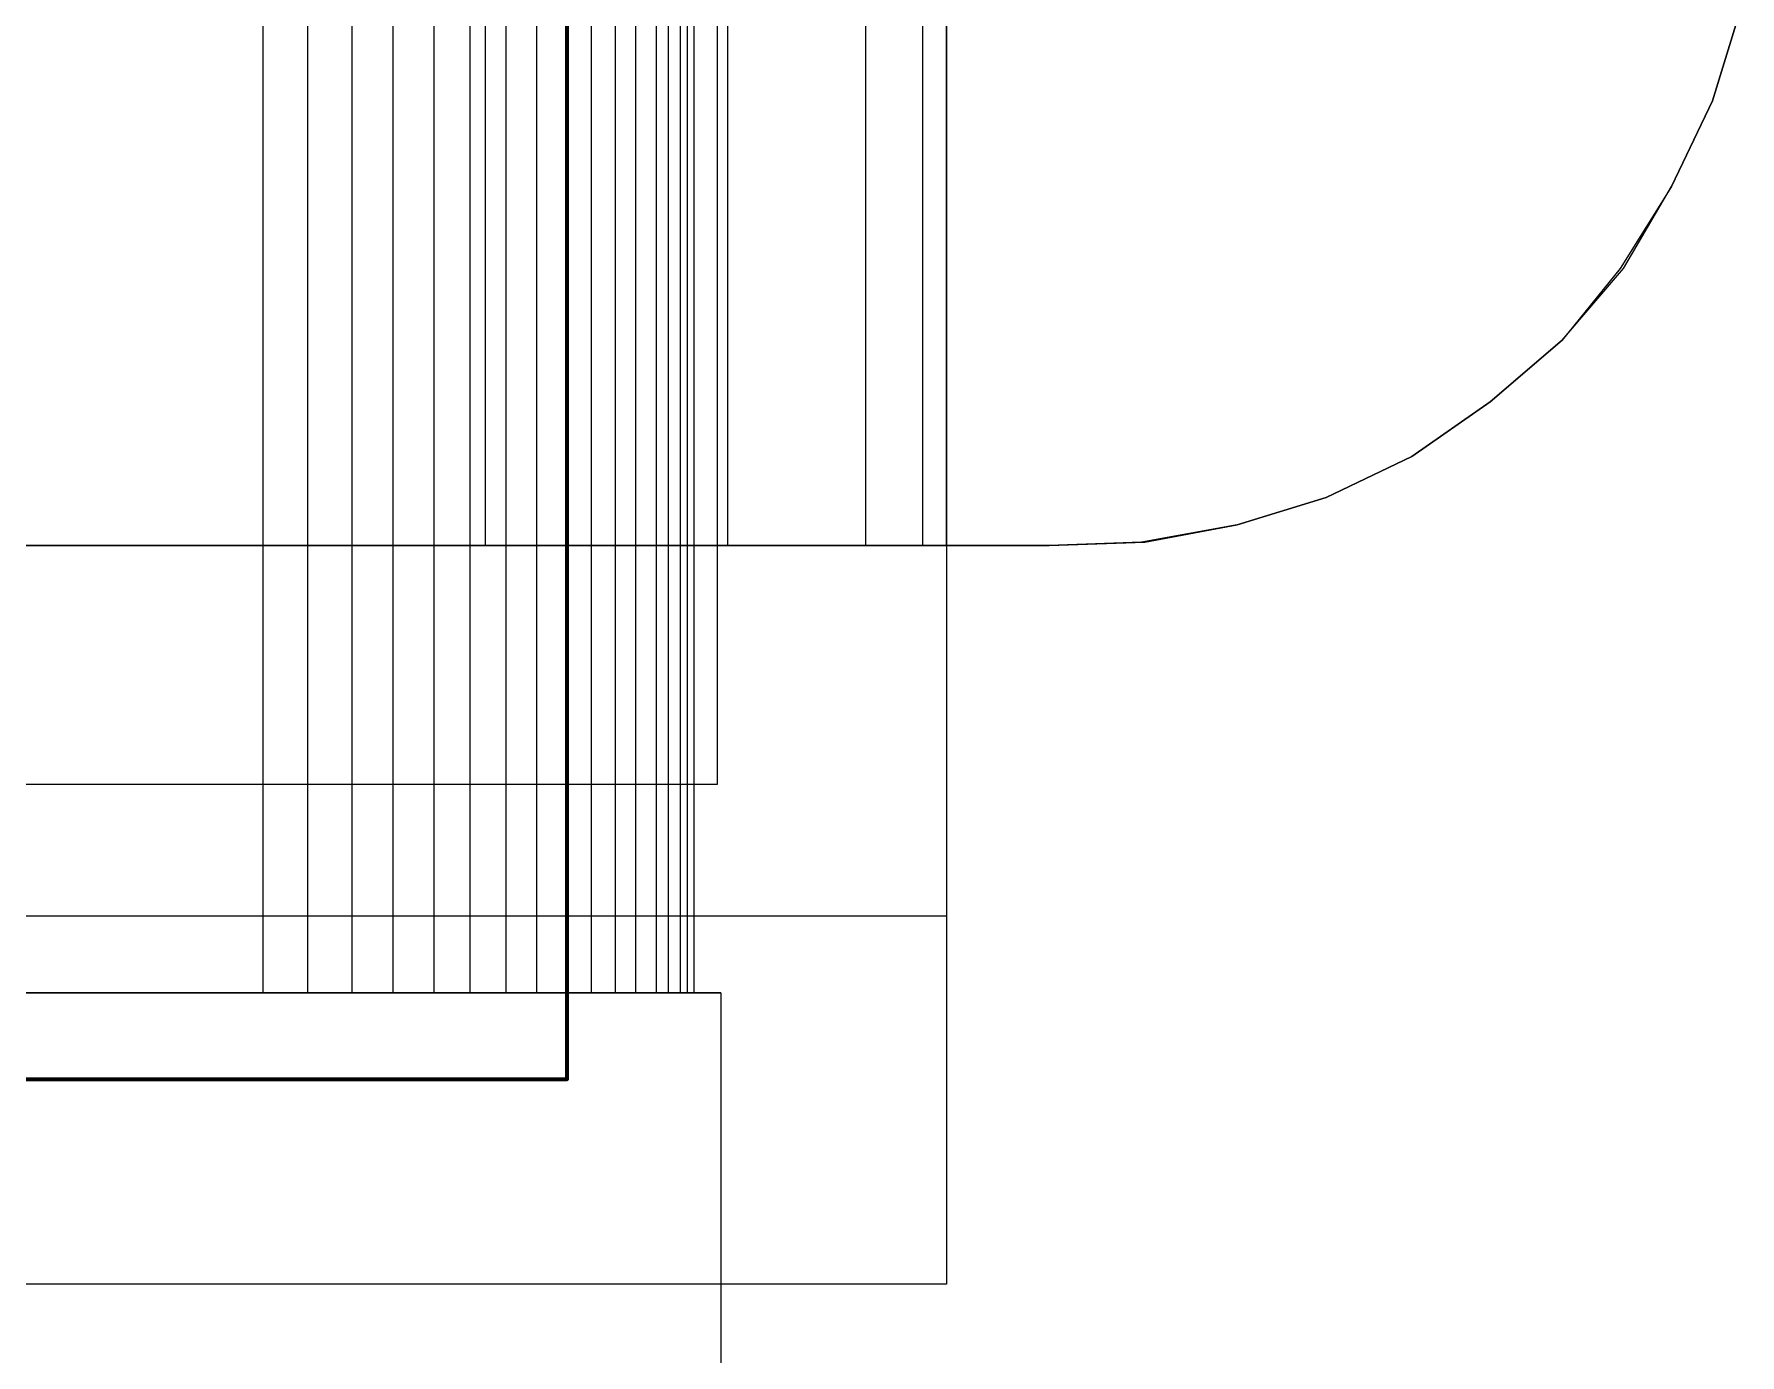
# Model space of a CAD drawing. Header units: millimetres. Extents: x -12.4 to 12.4, y -25.7 to 17.9.
# Drawn here: x 1.77 to 12.33, y -9.19 to -1.02 of the extents above; entities that cross this region are included whole.
import ezdxf

# ---------------------------------------------------------------- set-up
doc = ezdxf.new("R2010")
doc.units = ezdxf.units.MM
doc.layers.add('Default', color=7, linetype='Continuous', true_color=0x000000)

msp = doc.modelspace()

# ---------------------------------------------------------------- linework, layer by layer
at = {"layer": 'Default'}
for points in [[(3.189, -6.948), (3.189, 8.352)], [(3.189, -6.948), (3.189, 8.352)], [(3.464, -6.948), (3.464, 8.352)], [(3.464, -6.948), (3.464, 8.352)], [(3.739, -6.948), (3.739, 8.352)], [(3.739, -6.948), (3.739, 8.352)], [(3.993, -6.948), (3.993, 8.352)], [(3.993, -6.948), (3.993, 8.352)], [(4.247, -6.948), (4.247, 8.352)], [(4.247, -6.948), (4.247, 8.352)], [(4.469, -6.948), (4.469, 8.352)], [(4.469, -6.948), (4.469, 8.352)], [(4.692, -6.948), (4.692, 8.352)], [(4.692, -6.948), (4.692, 8.352)], [(4.882, -6.948), (4.882, 8.352)], [(4.882, -6.948), (4.882, 8.352)], [(5.073, -6.948), (5.073, 8.352)], [(5.073, -6.948), (5.073, 8.352)], [(5.221, -6.948), (5.221, 8.352)], [(5.221, -6.948), (5.221, 8.352)], [(5.369, -6.948), (5.369, 8.352)], [(5.369, -6.948), (5.369, 8.352)], [(5.496, -6.948), (5.496, 8.352)], [(5.496, -6.948), (5.496, 8.352)], [(5.623, -6.948), (5.623, 8.352)], [(5.623, -6.948), (5.623, 8.352)], [(5.697, -6.948), (5.697, 8.352)], [(5.697, -6.948), (5.697, 8.352)], [(5.771, -6.948), (5.771, 8.352)], [(5.771, -6.948), (5.771, 8.352)], [(5.814, -6.948), (5.814, 8.352)], [(5.814, -6.948), (5.814, 8.352)], [(5.856, -6.948), (5.856, 8.352)], [(5.856, -6.948), (5.856, 8.352)], [(5.856, -6.948), (5.856, 8.352)], [(4.564, -4.18), (4.564, 6.601)], [(5.624, -4.18), (5.624, 6.601)], [(6.064, -4.18), (6.064, 6.601)], [(6.064, -4.18), (6.064, 6.601)], [(6.919, -4.18), (6.919, 6.601)], [(7.272, -4.18), (7.272, 6.601)], [(7.419, -4.18), (7.419, 6.601)], [(7.419, -4.18), (7.419, 4.307), (7.419, 6.601)], [(6.064, -4.18), (6.064, 4.307)], [(7.419, -4.18), (7.419, 4.307)], [(12.33, -0.878), (12.16, -1.429), (11.906, -1.958), (11.589, -2.466), (11.229, -2.91), (10.784, -3.291), (10.298, -3.63), (9.768, -3.884), (9.218, -4.053), (8.625, -4.159), (8.054, -4.18), (7.419, -4.18), (-7.355, -4.18)], [(12.16, -1.429), (12.33, -0.878)], [(12.16, -1.429), (12.33, -0.878)], [(12.16, -1.429), (12.33, -0.878)], [(12.33, -0.878), (12.16, -1.429)], [(12.33, -0.878), (12.16, -1.429)], [(12.33, -0.878), (12.16, -1.429)], [(11.906, -1.958), (12.16, -1.429)], [(11.906, -1.958), (12.16, -1.429)], [(11.906, -1.958), (12.16, -1.429)], [(12.16, -1.429), (11.906, -1.958)], [(12.16, -1.429), (11.906, -1.958)], [(12.16, -1.429), (11.906, -1.958)], [(11.906, -1.958), (11.589, -2.466)], [(11.906, -1.958), (11.589, -2.466)], [(11.906, -1.958), (11.589, -2.466)], [(11.61, -2.466), (11.906, -1.958)], [(11.61, -2.466), (11.906, -1.958)], [(11.61, -2.466), (11.906, -1.958)], [(11.229, -2.91), (11.61, -2.466)], [(11.229, -2.91), (11.61, -2.466)], [(11.229, -2.91), (11.61, -2.466)], [(11.589, -2.466), (11.229, -2.91)], [(11.589, -2.466), (11.229, -2.91)], [(11.589, -2.466), (11.229, -2.91)], [(10.784, -3.291), (11.229, -2.91)], [(10.784, -3.291), (11.229, -2.91)], [(10.784, -3.291), (11.229, -2.91)], [(11.229, -2.91), (10.784, -3.291)], [(11.229, -2.91), (10.784, -3.291)], [(11.229, -2.91), (10.784, -3.291)], [(10.298, -3.63), (10.784, -3.291)], [(10.298, -3.63), (10.784, -3.291)], [(10.298, -3.63), (10.784, -3.291)], [(10.784, -3.291), (10.298, -3.63)], [(10.784, -3.291), (10.298, -3.63)], [(10.784, -3.291), (10.298, -3.63)], [(9.768, -3.884), (10.298, -3.63)], [(9.768, -3.884), (10.298, -3.63)], [(9.768, -3.884), (10.298, -3.63)], [(10.298, -3.63), (9.768, -3.884)], [(10.298, -3.63), (9.768, -3.884)], [(10.298, -3.63), (9.768, -3.884)], [(9.218, -4.053), (9.768, -3.884)], [(9.218, -4.053), (9.768, -3.884)], [(9.218, -4.053), (9.768, -3.884)], [(9.768, -3.884), (9.218, -4.053)], [(9.768, -3.884), (9.218, -4.053)], [(9.768, -3.884), (9.218, -4.053)], [(9.218, -4.053), (8.625, -4.159)], [(9.218, -4.053), (8.625, -4.159)], [(9.218, -4.053), (8.625, -4.159)], [(8.647, -4.159), (9.218, -4.053)], [(8.647, -4.159), (9.218, -4.053)], [(8.647, -4.159), (9.218, -4.053)], [(-6.855, -4.18), (6.919, -4.18)], [(-4.436, -4.18), (4.564, -4.18)], [(6.064, -4.18), (7.419, -4.18)], [(6.064, -4.18), (7.419, -4.18)], [(6.064, -4.18), (7.419, -4.18)], [(6.064, -4.18), (7.419, -4.18), (8.054, -4.18)], [(7.419, -4.18), (8.054, -4.18)], [(7.419, -4.18), (8.054, -4.18)], [(8.054, -4.18), (7.419, -4.18)], [(8.054, -4.18), (7.419, -4.18)], [(7.419, -4.18), (7.419, -8.752)], [(7.419, -4.18), (7.419, -8.752)], [(8.054, -4.18), (7.419, -4.18)], [(7.419, -4.18), (7.419, -8.752)], [(8.054, -4.18), (8.647, -4.159)], [(8.054, -4.18), (8.647, -4.159)], [(8.054, -4.18), (8.647, -4.159)], [(8.625, -4.159), (8.054, -4.18)], [(8.625, -4.159), (8.054, -4.18)], [(8.625, -4.159), (8.054, -4.18)], [(-5.978, -6.948), (6.022, -6.948)], [(6.022, -6.948), (-5.978, -6.948)], [(-5.978, -6.948), (6.022, -6.948)], [(5.856, -6.948), (-5.807, -6.948)], [(-3.14, -6.948), (3.189, -6.948)], [(3.189, -6.948), (-3.14, -6.948)], [(6.022, -6.948), (6.022, -15.948)], [(6.022, -6.948), (6.022, -15.948)], [(6.022, -6.948), (6.022, -15.948)], [(7.419, -8.752), (-7.355, -8.752)], [(7.419, -8.752), (-7.355, -8.752)], [(7.419, -8.752), (-7.355, -8.752)]]:
    msp.add_lwpolyline(points, dxfattribs=at)
at = {"layer": 'Default', "color": 178, "lineweight": 211, "true_color": 0x000000}
msp.add_lwpolyline([(5.069, 7.482), (-5.069, 7.482), (-5.069, -7.482), (5.069, -7.482)], close=True, dxfattribs=at)
at = {"layer": 'Default'}
for points in [[(-6, -5.658), (6, -5.658), (6, 5), (-6, 5)], [(7.419, -4.18), (7.419, -6.474), (-7.355, -6.474), (-7.355, -4.18), (-7.355, 4.307), (7.419, 4.307)]]:
    msp.add_lwpolyline(points, close=True, dxfattribs=at)
at = {"layer": 'Default', "extrusion": (1, 0, 0)}
for points in [[(-1.154, 0), (-1.154, 3)], [(-1.154, 0), (-1.154, -1.6)], [(-1.429, 0), (-1.429, 3)], [(-1.429, 0), (-1.429, -1.6)], [(-1.693, 0), (-1.693, 3)], [(-1.693, 0), (-1.693, -1.6)], [(-1.958, 0), (-1.958, 3)], [(-1.958, 0), (-1.958, -1.6)], [(-2.212, 0), (-2.212, -1.6)], [(-2.212, 0), (-2.212, 3)], [(-2.466, 0), (-2.466, -1.6)], [(-2.466, 0), (-2.466, 3)], [(-2.688, 0), (-2.688, -1.6)], [(-2.688, 0), (-2.688, 3)], [(-2.91, 0), (-2.91, 3)], [(-2.91, 0), (-2.91, -1.6)], [(-3.101, 0), (-3.101, 3)], [(-3.101, 0), (-3.101, -1.6)], [(-3.291, 0), (-3.291, 3)], [(-3.291, 0), (-3.291, -1.6)], [(-3.461, 0), (-3.461, 3)], [(-3.461, 0), (-3.461, -1.6)], [(-3.63, 0), (-3.63, 3)], [(-3.63, 0), (-3.63, -1.6)], [(-3.757, 0), (-3.757, 3)], [(-3.757, 0), (-3.757, -1.6)], [(-3.884, 0), (-3.884, 3)], [(-3.884, 0), (-3.884, -1.6)], [(-3.969, 0), (-3.969, 3)], [(-3.969, 0), (-3.969, -1.6)], [(-4.106, 0), (-4.106, -1.6)], [(-4.106, 0), (-4.106, 3)], [(-4.053, 0), (-4.053, 3)], [(-4.053, 0), (-4.053, -1.6)], [(-4.18, 8.6), (-4.18, 3)], [(-4.18, 3), (-4.18, 0)], [(-4.18, 3), (-4.18, 11.5)], [(-4.18, 0), (-4.18, 3)], [(-4.18, 0), (-4.18, -1.6)], [(-4.18, 0), (-4.18, -1.6)], [(-4.18, 0), (-4.18, 3)], [(-4.18, 0), (-4.18, -1.6)], [(-4.17, 0), (-4.17, -1.6)], [(-4.17, 0), (-4.17, 3)], [(-4.159, 0), (-4.159, -1.6)], [(-4.159, 0), (-4.159, 3)], [(-6.466, 0), (-6.466, -1.6)], [(-6.948, 5.442), (-6.948, 4.744)], [(-6.948, 0.087), (-6.948, 10.087)], [(-8.752, 0), (-8.752, -1.6)]]:
    msp.add_lwpolyline(points, dxfattribs=at)
at = {"layer": 'Default', "extrusion": (-2.71605e-14, 1, -2.71605e-14)}
msp.add_lwpolyline([(-4.563, 10.1), (-4.597, 10.1), (-4.63, 10.099), (-4.664, 10.097), (-4.698, 10.094), (-4.733, 10.09), (-4.767, 10.086), (-4.802, 10.081), (-4.836, 10.075), (-4.871, 10.068), (-4.906, 10.06), (-4.941, 10.052), (-4.976, 10.042), (-5.011, 10.032), (-5.046, 10.02), (-5.081, 10.008), (-5.116, 9.995), (-5.15, 9.981), (-5.185, 9.965), (-5.219, 9.949), (-5.252, 9.932), (-5.286, 9.915), (-5.319, 9.896), (-5.352, 9.876), (-5.384, 9.855), (-5.416, 9.834), (-5.448, 9.812), (-5.479, 9.789), (-5.509, 9.765), (-5.539, 9.74), (-5.568, 9.714), (-5.596, 9.688), (-5.624, 9.661), (-5.651, 9.633), (-5.678, 9.604), (-5.703, 9.575), (-5.728, 9.545), (-5.752, 9.515), (-5.775, 9.484), (-5.798, 9.453), (-5.819, 9.421), (-5.84, 9.388), (-5.859, 9.356), (-5.878, 9.322), (-5.896, 9.289), (-5.913, 9.255), (-5.929, 9.221), (-5.944, 9.187), (-5.958, 9.152), (-5.971, 9.117), (-5.984, 9.083), (-5.995, 9.048), (-6.006, 9.013), (-6.015, 8.978), (-6.024, 8.943), (-6.032, 8.908), (-6.038, 8.873), (-6.044, 8.838), (-6.05, 8.804), (-6.054, 8.769), (-6.057, 8.735), (-6.06, 8.701), (-6.062, 8.667), (-6.063, 8.633), (-6.063, 8.6)], dxfattribs=at)
at = {"layer": 'Default', "extrusion": (-1.58675e-13, 1, -1.58675e-13)}
msp.add_lwpolyline([(-7.419, 11.5), (-7.419, 11.511), (-7.418, 11.522), (-7.418, 11.534), (-7.417, 11.545), (-7.416, 11.556), (-7.414, 11.568), (-7.413, 11.579), (-7.411, 11.591), (-7.408, 11.603), (-7.406, 11.614), (-7.403, 11.626), (-7.4, 11.638), (-7.396, 11.649), (-7.392, 11.661), (-7.388, 11.672), (-7.384, 11.684), (-7.379, 11.696), (-7.374, 11.707), (-7.369, 11.718), (-7.363, 11.73), (-7.357, 11.741), (-7.351, 11.752), (-7.344, 11.763), (-7.337, 11.774), (-7.33, 11.784), (-7.323, 11.795), (-7.315, 11.805), (-7.307, 11.815), (-7.299, 11.825), (-7.29, 11.835), (-7.282, 11.844), (-7.272, 11.854), (-7.263, 11.863), (-7.254, 11.871), (-7.244, 11.88), (-7.234, 11.888), (-7.224, 11.896), (-7.214, 11.904), (-7.203, 11.911), (-7.193, 11.918), (-7.182, 11.925), (-7.171, 11.932), (-7.16, 11.938), (-7.149, 11.944), (-7.137, 11.95), (-7.126, 11.955), (-7.114, 11.96), (-7.103, 11.965), (-7.091, 11.969), (-7.08, 11.973), (-7.068, 11.977), (-7.056, 11.981), (-7.045, 11.984), (-7.033, 11.987), (-7.022, 11.989), (-7.01, 11.992), (-6.998, 11.994), (-6.987, 11.995), (-6.975, 11.997), (-6.964, 11.998), (-6.952, 11.999), (-6.941, 12), (-6.93, 12), (-6.919, 12)], dxfattribs=at)
at = {"layer": 'Default', "extrusion": (0, 1, 0)}
msp.add_lwpolyline([(5.978, 10.087), (5.978, 0.087), (-6.022, 0.087), (-6.022, 10.087)], close=True, dxfattribs=at)
at = {"layer": 'Default', "color": 178, "lineweight": 211, "true_color": 0x000000, "extrusion": (0, 1, 0)}
msp.add_lwpolyline([(3.14, 10.162), (3.711, 9.739), (4.198, 9.231), (4.643, 8.702), (5.024, 8.109), (5.341, 7.474), (5.574, 6.818), (5.722, 6.141), (5.807, 5.442), (5.807, 4.744), (5.722, 4.045), (5.574, 3.347), (5.341, 2.691), (5.024, 2.056), (4.643, 1.484), (4.198, 0.934), (3.711, 0.447), (3.14, 0.002), (-3.189, 0.002), (-3.739, 0.447), (-4.247, 0.934), (-4.692, 1.484), (-5.073, 2.056), (-5.369, 2.691), (-5.623, 3.347), (-5.771, 4.045), (-5.856, 4.744), (-5.856, 5.442), (-5.771, 6.141), (-5.623, 6.818), (-5.369, 7.474), (-5.073, 8.109), (-4.692, 8.702), (-4.247, 9.231), (-3.739, 9.739), (-3.189, 10.162)], close=True, dxfattribs=at)
at = {"layer": 'Default', "extrusion": (0, 1, 0)}
for points in [[(-3.189, 10.162), (-3.739, 9.739)], [(-3.739, 0.447), (-3.189, 0.002)], [(-3.739, 9.739), (-4.247, 9.231)], [(-4.247, 0.934), (-3.739, 0.447)], [(-4.247, 9.231), (-4.692, 8.702)], [(-4.692, 1.484), (-4.247, 0.934)], [(-4.692, 8.702), (-5.073, 8.109)], [(-5.073, 2.056), (-4.692, 1.484)], [(-5.073, 8.109), (-5.369, 7.474)], [(-5.369, 2.691), (-5.073, 2.056)], [(-5.369, 7.474), (-5.623, 6.818)], [(-5.623, 3.347), (-5.369, 2.691)], [(-5.623, 6.818), (-5.771, 6.141)], [(-5.771, 4.045), (-5.623, 3.347)], [(-5.771, 6.141), (-5.856, 5.442)], [(-5.856, 4.744), (-5.771, 4.045)]]:
    msp.add_lwpolyline(points, dxfattribs=at)

doc.saveas('drawing.dxf')
